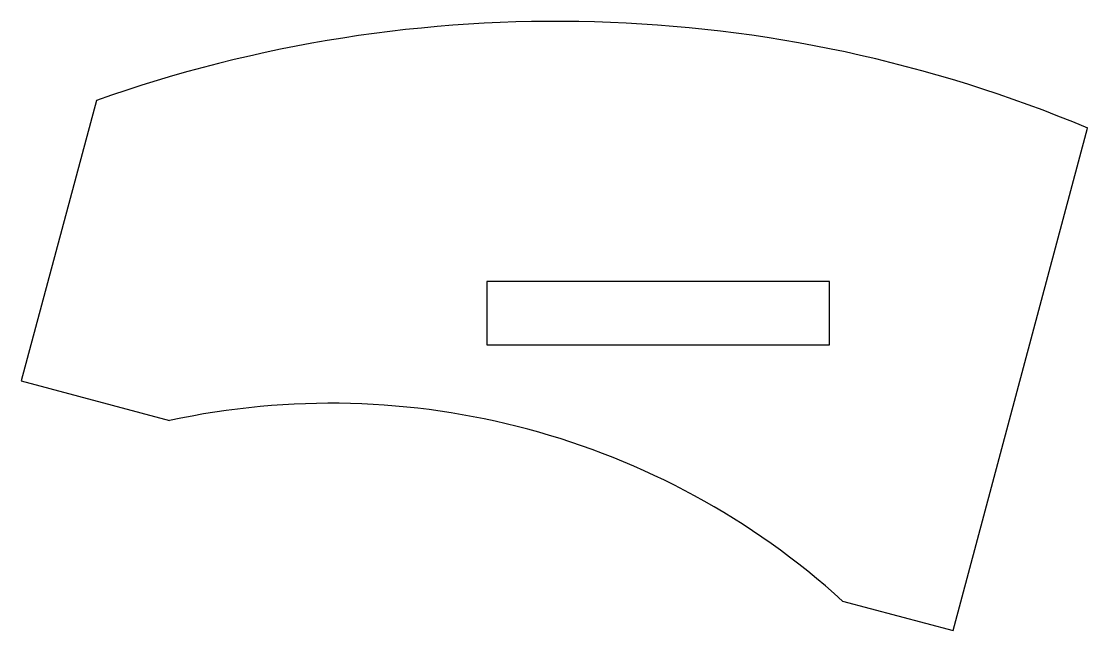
# Model space of a CAD drawing. Extents: x -14 to 154, y -39 to 57.
import ezdxf

# ---------------------------------------------------------------- set-up
doc = ezdxf.new("R2010")
doc.units = 0
for name, color, linetype in [('DXF_PI4_SIDE_V2_MODEL_0', 7, 'CONTINUOUS'), ('DXF_PI4_SIDE_V2_MODEL_LAYE', 7, 'CONTINUOUS'), ('LAYER1', 7, 'CONTINUOUS')]:
    doc.layers.add(name, color=color, linetype=linetype)

msp = doc.modelspace()

# ---------------------------------------------------------------- linework, layer by layer
at = {"layer": 'DXF_PI4_SIDE_V2_MODEL_0', "color": 18, "ltscale": 25.4}
for p, q in [((-1.97, 44.21), (-13.8, 0.07)), ((133.02, -39.27), (154.22, 39.86)), ((-13.8, 0.07), (9.57, -6.19)), ((115.61, -34.61), (133.02, -39.27))]:
    msp.add_line(p, q, dxfattribs=at)
at = {"layer": 'DXF_PI4_SIDE_V2_MODEL_LAYE', "color": 18, "ltscale": 25.4}
for centre, radius, start, end in [((70.5, -160.45), 217.1, 67.3151, 109.4994), ((34.97, -123.47), 120, 47.7783, 102.2217)]:
    msp.add_arc(centre, radius, start, end, dxfattribs=at)
at = {"layer": 'LAYER1', "color": 18, "ltscale": 25.4}
msp.add_polyline3d([(59.53, 5.72, 0), (113.53, 5.72, 0), (113.53, 15.72, 0), (59.53, 15.72, 0), (59.53, 5.72, 0)], dxfattribs=at)

doc.saveas('drawing.dxf')
